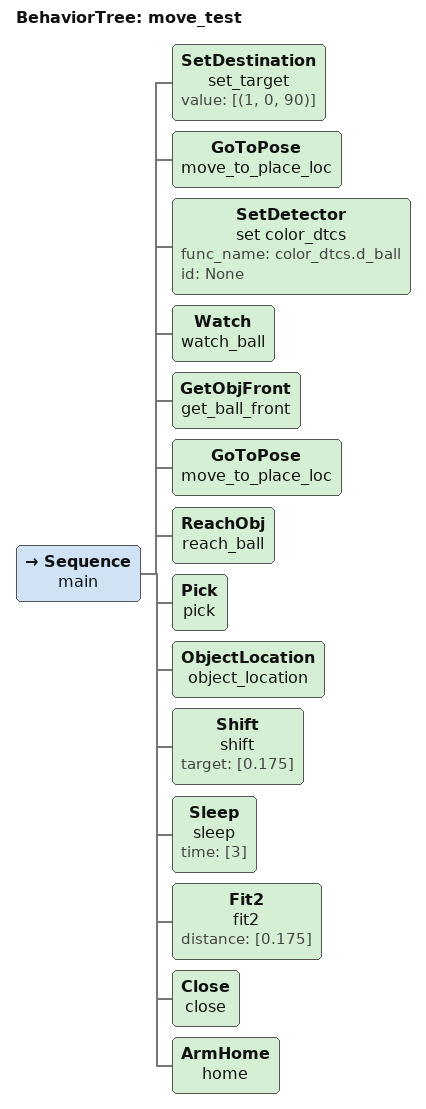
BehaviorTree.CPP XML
<root>
    <BehaviorTree ID="move_test">
    <Sequence name="main">
        <SetDestination name="set_target" value="[(1, 0, 90)]"/>
        <GoToPose name="move_to_place_loc"/>
        <SetDetector name="set color_dtcs" func_name="color_dtcs.d_ball" id="None"/>
        <Watch name="watch_ball"/>
        <GetObjFront name="get_ball_front"/>
        <GoToPose name="move_to_place_loc"/>
        <ReachObj name="reach_ball" />
        <Pick name="pick"/>
        <ObjectLocation name="object_location"/>
        <Shift name="shift" target="[0.175]"/>
        <Sleep name="sleep" time="[3]"/>
        <Fit2 name="fit2" distance="[0.175]"/>
        <Close name="close"/>
        <ArmHome name="home"/>
    </Sequence>
    </BehaviorTree>
</root>
